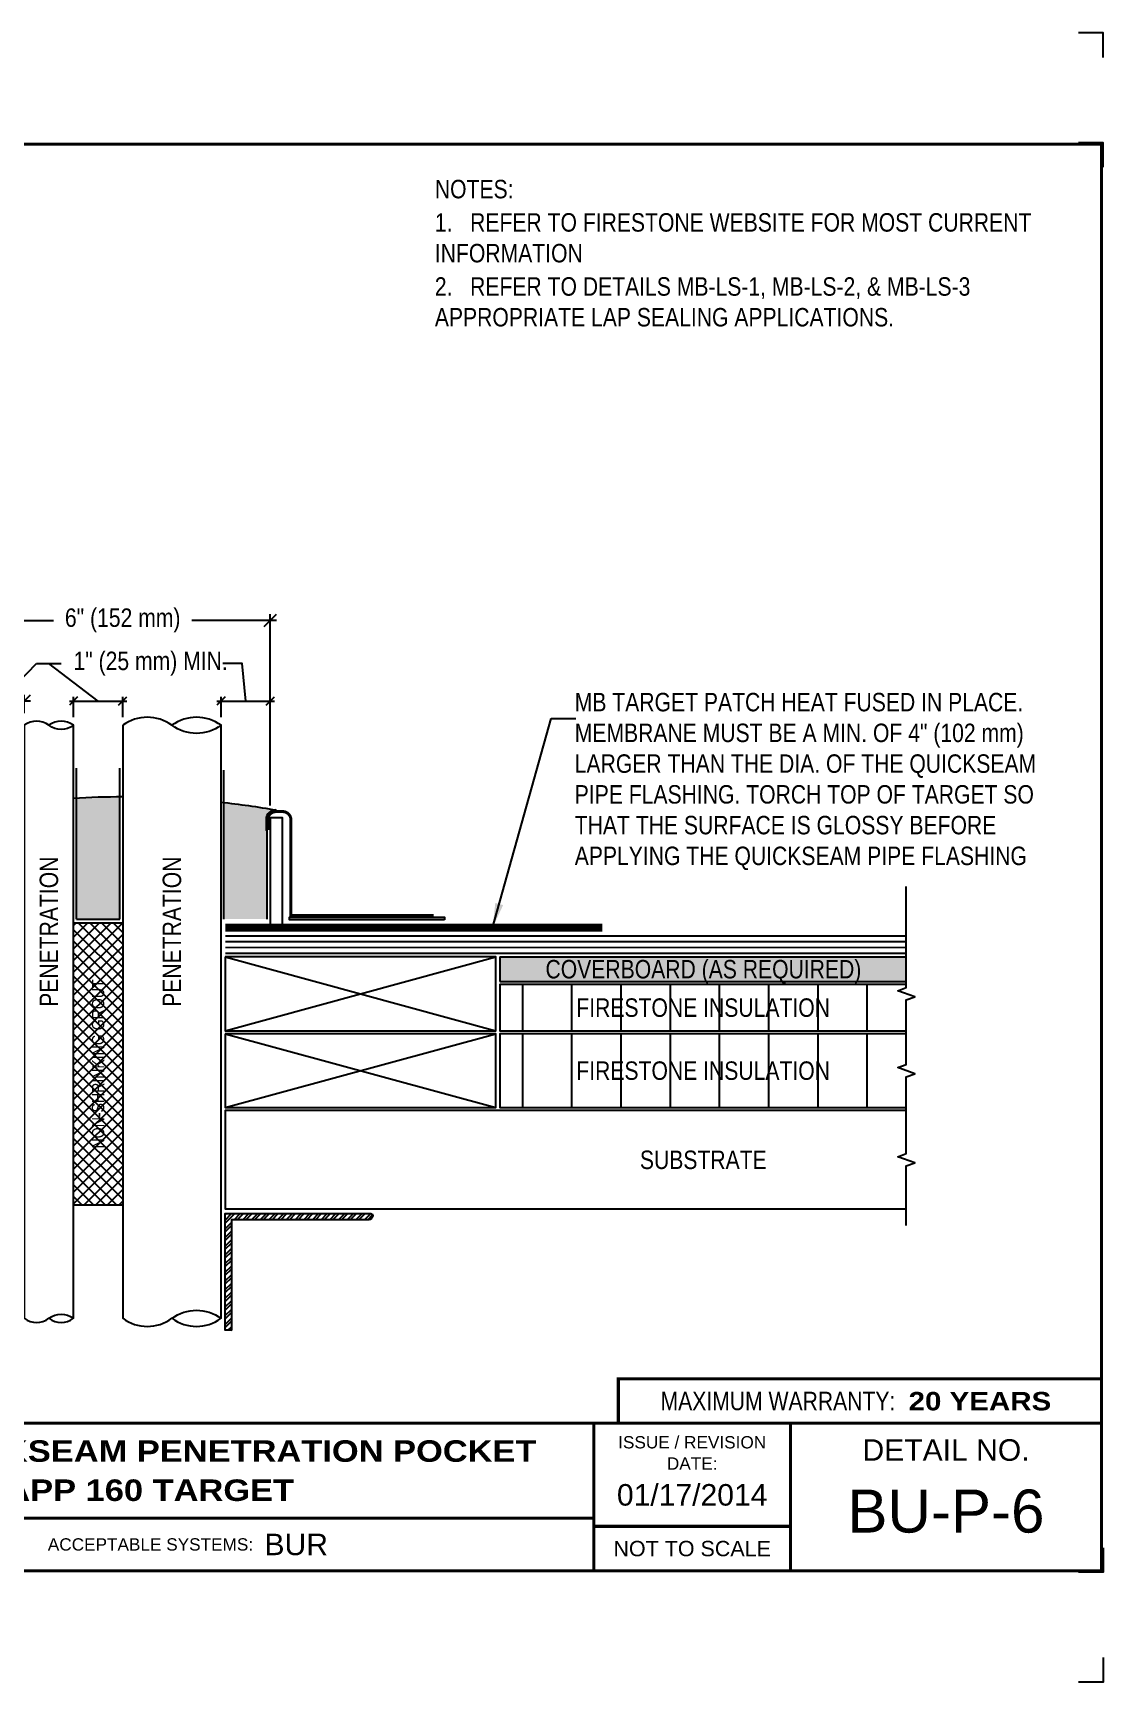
# Model space of a CAD drawing. Header units: inches. Extents: x -556 to -536, y -23.2 to -6.4.
# Drawn here: x -546.84 to -535.97, y -23.21 to -6.45 of the extents above; entities that cross this region are included whole.
import ezdxf
from ezdxf.enums import TextEntityAlignment as Align

# ---------------------------------------------------------------- set-up
doc = ezdxf.new("R2010")
doc.units = ezdxf.units.IN
doc.header["$MEASUREMENT"] = 0
doc.linetypes.add('HIDDEN', pattern=[0.375, 0.25, -0.125])
doc.layers.get('0').update_dxf_attribs({"linetype": 'CONTINUOUS'})
doc.layers.get('DEFPOINTS').update_dxf_attribs({"linetype": 'CONTINUOUS'})
for name, color, linetype in [('FSBP-ACCESSORY-OTHER', 7, 'CONTINUOUS'), ('FSBP-ADHESIVE', 1, 'HIDDEN'), ('FSBP-ANNO-LABEL', 7, 'CONTINUOUS'), ('FSBP-ANNO-NOTE', 7, 'CONTINUOUS'), ('FSBP-COVERBOARD_CANT', 46, 'CONTINUOUS'), ('FSBP-INSULATION', 7, 'CONTINUOUS'), ('FSBP-MEMBRANE', 7, 'CONTINUOUS'), ('FSBP-SEALANTS', 1, 'CONTINUOUS'), ('FSBP-SUBSTRATE-GENERIC', 9, 'CONTINUOUS'), ('FSBP-TTLB', 7, 'CONTINUOUS'), ('FSBP-TTLB-BORDER', 7, 'CONTINUOUS'), ('FSBP-TTLB-TEXT', 7, 'CONTINUOUS'), ('FSBP-WOOD', 7, 'CONTINUOUS')]:
    doc.layers.add(name, color=color, linetype=linetype)
doc.styles.add('ARIAL', font='arial.ttf')
doc.styles.add('ARIAL_BOLD', font='')
doc.styles.add('ARIAL_NAR', font='ARIALN.TTF')
doc.styles.get('ARIAL_BOLD').set_extended_font_data('Arial Black')
doc.linetypes.add('ZIGZAG', pattern='A,0.0001,-0.2,[131,ltypeshp.shx,S=0.2,R=0,X=-0.2,Y=0],-0.4,[131,ltypeshp.shx,S=0.2,R=180,X=0.2,Y=0],-0.2', length=0.8001)
doc.dimstyles.new('FSBP-DIM', dxfattribs={"dimtxt": 0.1875, "dimasz": 0.125, "dimexe": 0.0625, "dimexo": 0.125, "dimgap": 0.125, "dimtad": 0, "dimdec": 0, "dimzin": 1, "dimdsep": 46, "dimlunit": 4, "dimtxsty": 'ARIAL_NAR', "dimblk": 'OBLIQUE', "dimcen": 0.09375, "dimdle": 0.0625, "dimclrd": 256, "dimclre": 256, "dimclrt": 256, "dimadec": 0, "dimazin": 0, "dimtfac": 1, "dimtdec": 0, "dimtmove": 1, "dimatfit": 3, "dimfxl": 0, "dimtolj": 1, "dimtzin": 0, "dimlwd": -1, "dimlwe": -1, "dimarcsym": 0})
doc.dimstyles.new('FSBP-LEADER', dxfattribs={"dimtxt": 0.1875, "dimasz": 0.25, "dimexe": 0.0625, "dimexo": 0.125, "dimgap": 0.125, "dimtad": 0, "dimtih": 1, "dimtoh": 1, "dimdec": 4, "dimzin": 0, "dimdsep": 46, "dimlunit": 4, "dimtxsty": 'ARIAL_NAR', "dimcen": 0.09375, "dimclrd": 256, "dimclre": 256, "dimclrt": 256, "dimadec": 0, "dimazin": 0, "dimtfac": 1, "dimtdec": 4, "dimtofl": 0, "dimtmove": 0, "dimatfit": 3, "dimfxl": 0, "dimtolj": 1, "dimtzin": 0, "dimlwd": -1, "dimlwe": -1, "dimarcsym": 0})

# ---------------------------------------------------------------- blocks, each defined once
blk = doc.blocks.new('_OBLIQUE')
at = {"color": 0, "linetype": 'ByBlock'}
blk.add_line((-0.5, -0.5), (0.5, 0.5), dxfattribs=at)
blk = doc.blocks.new('*D7')
at = {"layer": 'DEFPOINTS', "color": 0, "transparency": 16777216}
for p in [(-544.4292526780512, -12.42048973699733), (-547.4292526780512, -14.42614579318902), (-544.4292526780512, -14.42614579318902)]:
    blk.add_point(p, dxfattribs=at)
at = {"layer": 'FSBP-ANNO-LABEL', "transparency": 16777216}
for p, q in [((-547.4292526780512, -14.30114579318902), (-547.4292526780512, -12.35798973699733)), ((-544.4292526780512, -14.30114579318902), (-544.4292526780512, -12.35798973699733)), ((-547.4917526780512, -12.42048973699733), (-546.6310773710935, -12.42048973699733)), ((-544.3667526780512, -12.42048973699733), (-545.2274279850088, -12.42048973699733))]:
    blk.add_line(p, q, dxfattribs=at)
at = {"layer": 'FSBP-ANNO-LABEL', "transparency": 16777216, "xscale": 0.125, "yscale": 0.125, "zscale": 0.125, "rotation": 180}
blk.add_blockref('_OBLIQUE', (-547.4292526780512, -12.42048973699733), dxfattribs=at)
at = {"layer": 'FSBP-ANNO-LABEL', "transparency": 16777216, "xscale": 0.125, "yscale": 0.125, "zscale": 0.125}
blk.add_blockref('_OBLIQUE', (-544.4292526780512, -12.42048973699733), dxfattribs=at)
at = {"layer": 'FSBP-ANNO-LABEL', "transparency": 16777216, "insert": (-545.9292526780512, -12.42048973699733), "char_height": 0.1875, "attachment_point": 5, "style": 'ARIAL_NAR'}
blk.add_mtext('\\A1;6" (152 mm)', dxfattribs=at)
blk = doc.blocks.new('*D8')
at = {"layer": 'DEFPOINTS', "color": 0, "transparency": 16777216}
for p in [(-547.4292526780511, -13.24050542671998), (-547.4292526780511, -13.48660539398722), (-546.9292526780512, -13.48660539398722)]:
    blk.add_point(p, dxfattribs=at)
at = {"layer": 'FSBP-ANNO-LABEL', "transparency": 16777216}
for p, q in [((-547.1792526780512, -13.24050542671998), (-546.8042526780511, -12.85994475576129)), ((-546.8042526780511, -12.85994475576129), (-546.5542526780511, -12.85994475576129)), ((-546.8667526780512, -13.24050542671998), (-547.4917526780511, -13.24050542671998)), ((-547.4292526780511, -13.36160539398722), (-547.4292526780511, -13.17800542671998)), ((-546.9292526780512, -13.36160539398722), (-546.9292526780512, -13.17800542671998))]:
    blk.add_line(p, q, dxfattribs=at)
at = {"layer": 'FSBP-ANNO-LABEL', "transparency": 16777216, "xscale": 0.125, "yscale": 0.125, "zscale": 0.125, "rotation": 180}
blk.add_blockref('_OBLIQUE', (-547.4292526780511, -13.24050542671998), dxfattribs=at)
at = {"layer": 'FSBP-ANNO-LABEL', "transparency": 16777216, "xscale": 0.125, "yscale": 0.125, "zscale": 0.125}
blk.add_blockref('_OBLIQUE', (-546.9292526780512, -13.24050542671998), dxfattribs=at)
at = {"layer": 'FSBP-ANNO-LABEL', "transparency": 16777216, "insert": (-546.4292526780511, -12.85994475576129), "char_height": 0.1875, "attachment_point": 4, "style": 'ARIAL_NAR'}
blk.add_mtext('\\A1;1" (25 mm) MIN.', dxfattribs=at)
blk = doc.blocks.new('TTLB-ASPHALT_2')
at = {"layer": 'DEFPOINTS', "linetype": 'Continuous', "ltscale": 1.75}
for points in [[(20.01562500000003, 13.88083333333331), (20.01562500000003, 14.13083333333331), (19.76562500000003, 14.13083333333331)], [(20.01562500000003, -2.380833333333342), (20.01562500000003, -2.630833333333342), (19.76562500000003, -2.630833333333342)]]:
    blk.add_lwpolyline(points, dxfattribs=at)
at = {"layer": 'DEFPOINTS', "color": 1}
for points in [[(20.015625, 12.76562499999999), (20.015625, 13.01562499999999), (19.765625, 13.01562499999999)], [(20.015625, -1.265625000000014), (20.015625, -1.515625000000014), (19.765625, -1.515625000000014)]]:
    blk.add_lwpolyline(points, dxfattribs=at)
at = {"layer": 'FSBP-TTLB', "const_width": 0.03125}
blk.add_lwpolyline([(15.09028770518938, -1.4210854715202e-14), (20, -1.4210854715202e-14), (20, 0.4512598240669803), (15.09028770518938, 0.4512598240669803)], close=True, dxfattribs=at)
for points in [[(0, -1.4210854715202e-14), (0, -1.500000000000014), (20, -1.500000000000014), (20, -1.4210854715202e-14), (0, -1.4210854715202e-14)], [(14.84028770518938, -1.4210854715202e-14), (14.84028770518938, -0.9643749050531341)], [(16.84110496735593, -1.4210854715202e-14), (16.84110496735593, -1.500000000000014)], [(4.825208527206769, -0.9643749050531341), (14.84028770518938, -0.9643749050531341)], [(14.84028770518938, -0.9643749050531341), (14.84028770518938, -1.500000000000014)], [(14.84028770518938, -1.04874017593302), (16.84110496735593, -1.04874017593302)]]:
    blk.add_lwpolyline(points, dxfattribs=at)
at = {"layer": 'FSBP-TTLB-BORDER', "const_width": 0.03125}
blk.add_lwpolyline([(20, -1.4210854715202e-14), (20, 12.99999999999999), (0, 12.99999999999999), (0, -1.4210854715202e-14)], dxfattribs=at)
at = {"layer": 'FSBP-TTLB-TEXT', "style": 'ARIAL_NAR'}
blk.add_text('MAXIMUM WARRANTY:', height=0.1875, dxfattribs=at).set_placement((17.90516569312837, 0.2256299120335115), align=Align.MIDDLE_RIGHT)
at = {"layer": 'FSBP-TTLB-TEXT'}
for s, height, style, p in [('20 YEARS', 0.1875, 'ARIAL_BOLD', (18.03987100774941, 0.2240244307510437)), ('ACCEPTABLE SYSTEMS:', 0.125, 'ARIAL', (9.292812815915624, -1.232187452526574))]:
    blk.add_text(s, height=height, dxfattribs=dict(at, style=style)).set_placement(p, align=Align.MIDDLE_LEFT)
at = {"layer": 'FSBP-TTLB-TEXT', "style": 'ARIAL'}
for s, height, p in [('ISSUE / REVISION', 0.125, (15.84069633627263, -0.1938496373466165)), ('DETAIL NO.', 0.21875, (18.42055248367797, -0.2724398367368934)), ('DATE:', 0.125, (15.84069633627263, -0.4099731053488682)), ('NOT TO SCALE', 0.15625, (15.84069633627263, -1.274370087966517))]:
    blk.add_text(s, height=height, dxfattribs=at).set_placement(p, align=Align.MIDDLE_CENTER)
at = {"layer": 'FSBP-TTLB-TEXT'}
for tag, height, style, p in [('DETAIL_DESCP_LINE_1', 0.21875, 'ARIAL_BOLD', (9.832748116198076, -0.2831249841755294)), ('DETAIL_DESCP_LINE_2', 0.21875, 'ARIAL_BOLD', (9.832748116198076, -0.6812499208776046)), ('ISSUE_REV_DATE', 0.21875, 'ARIAL', (15.84069633627263, -0.7282559425942594)), ('DETAIL_NUMBER', 0.4375, 'ARIAL', (18.41941590748775, -0.8931630692489563))]:
    blk.add_attdef(tag, text='', height=height, dxfattribs=dict(at, style=style)).set_placement(p, align=Align.MIDDLE_CENTER)
at = {"layer": 'FSBP-TTLB-TEXT', "style": 'ARIAL'}
blk.add_attdef('ACCPT_SYSTEMS', text='', height=0.21875, dxfattribs=at).set_placement((11.49438170418193, -1.232187452526574), align=Align.MIDDLE_LEFT)

msp = doc.modelspace()

# ---------------------------------------------------------------- hatches: boundary and pattern name
at = {"layer": 'FSBP-ACCESSORY-OTHER'}
h = msp.add_hatch(dxfattribs=at)
h.set_pattern_fill('ANSI37', color=256, scale=0.6666666666666666, style=0)
h.set_pattern_definition([(45, (-229.9605895711738, 82.09617977580228), (-0.05892556509887895, 0.05892556509887896), []), (135, (-229.9605895711738, 82.09617977580228), (-0.05892556509887896, -0.05892556509887895), [])])
h.paths.add_polyline_path([(-545.9292526780512, -15.49424123850847), (-546.4292526780512, -15.49424123850847), (-546.4292526780512, -18.36297818609901), (-545.9292526780512, -18.36297818609901)])
h.paths.add_polyline_path([(-546.082241252403, -17.82000210657387), (-546.082241252403, -16.03721731803361), (-546.2762641036991, -16.03721731803361), (-546.2762641036991, -17.82000210657387)], flags=24)
h = msp.add_hatch(dxfattribs=at)
h.set_pattern_fill('STEEL', color=256, scale=0.5, style=0)
h.set_pattern_definition([(45, (-650.7293683270544, -20.79685995904649), (-0.04419417382415922, 0.04419417382415922), []), (45, (-650.7293683270544, -20.76560995904649), (-0.04419417382415922, 0.04419417382415922), [])])
h.paths.add_polyline_path([(-543.4292526780508, -18.51235318609898, 0.4142135623732637), (-543.3875860113841, -18.47068651943229, 0.4142135623731575), (-543.4084193447175, -18.44985318609898), (-544.8875860113841, -18.44985318609898), (-544.8875860113841, -19.6362487039743), (-544.8250860113841, -19.6362487039743), (-544.8250860113841, -18.51235318609898)])
at = {"layer": 'FSBP-COVERBOARD_CANT'}
h = msp.add_hatch(dxfattribs=at)
h.set_pattern_fill('ANSI36', color=256, scale=0.5, style=0)
h.set_pattern_definition([(45, (-672.8636679342544, 118.1885646414931), (0.03314563036811942, 0.1215339780164378), [0.15625, -0.03125, 0, -0.03125])])
h.paths.add_polyline_path([(-537.9660457481748, -15.84047818609898), (-542.0952394203775, -15.84047818609898), (-542.0952394203775, -16.09047818609898), (-537.9660457481748, -16.09047818609898)])
h.paths.add_polyline_path([(-549.7632659357248, -15.84047818609898), (-553.8924596079274, -15.84047818609898), (-553.8924596079274, -16.09047818609898), (-549.7632659357248, -16.09047818609898)])
h.paths.add_polyline_path([(-541.574863679092, -16.17584014039639), (-538.4807939314794, -16.17584014039639), (-538.4807939314794, -15.80691534503487), (-541.574863679092, -15.80691534503487)], flags=9)
h.paths.add_polyline_path([(-553.3748976456324, -16.17584014039639), (-550.2808278980199, -16.17584014039639), (-550.2808278980199, -15.80691534503487), (-553.3748976456324, -15.80691534503487)], flags=9)
at = {"layer": 'FSBP-INSULATION'}
h = msp.add_hatch(dxfattribs=at)
h.set_pattern_fill('LINE', color=256, scale=4, angle=90, style=0)
h.set_pattern_definition([(90, (-672.8636679342544, 118.1885646414931), (-0.5, 3.061515884555943e-17), [])])
h.paths.add_polyline_path([(-537.9660457481748, -16.37756151943236), (-537.9660457481748, -16.27797818609898), (-537.8801870788168, -16.24672818609898), (-538.0519044175327, -16.18422818609898), (-537.9660457481749, -16.15297818609898), (-537.9660457481749, -16.12172818609898), (-542.0952394203775, -16.12172818609898), (-542.0952394203775, -16.59047818609898), (-537.9660457481748, -16.59047818609898)])
h.paths.add_polyline_path([(-537.9660457481748, -17.05922818609903), (-537.8801870788168, -17.02797818609898), (-538.0519044175327, -16.96547818609898), (-537.9660457481748, -16.93422818609898), (-537.9660457481748, -16.62172818609903), (-542.0952394203775, -16.62172818609898), (-542.0952394203775, -17.37172818609898), (-537.9660457481748, -17.37172818609898)])
h.paths.add_polyline_path([(-549.7632659357248, -16.62172818609898), (-553.8924596079274, -16.62172818609903), (-553.8924596079274, -16.93422818609898), (-553.8066009385695, -16.96547818609898), (-553.9783182772854, -17.02797818609898), (-553.8924596079274, -17.05922818609898), (-553.8924596079274, -17.37172818609898), (-549.7632659357248, -17.37172818609898)])
h.paths.add_polyline_path([(-549.7632659357248, -16.12172818609898), (-553.8924596079274, -16.12172818609898), (-553.8924596079274, -16.15297818609898), (-553.8066009385695, -16.18422818609898), (-553.9783182772854, -16.24672818609898), (-553.8924596079274, -16.27797818609898), (-553.8924596079274, -16.59047818609898), (-549.7632659357248, -16.59047818609898)])
h.paths.add_polyline_path([(-541.3681148728164, -16.50155637504852), (-538.6934260938259, -16.50155637504852), (-538.6934260938259, -16.21052209810446), (-541.3681148728164, -16.21052209810446)], flags=24)
h.paths.add_polyline_path([(-541.3681148728164, -17.14218137504852), (-538.6934260938259, -17.14218137504852), (-538.6934260938259, -16.85114709810446), (-541.3681148728164, -16.85114709810446)], flags=24)
h.paths.add_polyline_path([(-553.1652071613214, -17.14218137504852), (-550.490518382331, -17.14218137504852), (-550.490518382331, -16.85114709810446), (-553.1652071613214, -16.85114709810446)], flags=24)
h.paths.add_polyline_path([(-553.1652071613214, -16.50155637504852), (-550.490518382331, -16.50155637504852), (-550.490518382331, -16.21052209810446), (-553.1652071613214, -16.21052209810446)], flags=24)
at = {"layer": 'FSBP-SEALANTS'}
h = msp.add_hatch(dxfattribs=at)
h.set_pattern_fill('AR-SAND', color=256, scale=0.01666666666666667, style=0)
h.set_pattern_definition([(37.50000000000001, (-617.9614479551103, 122.3524142574649), (-0.001049889301826803, 0.03211372948355264), [0, -0.02533333333333334, 0, -0.02833333333333334, 0, -0.02708333333333333]), (7.499999999999999, (-617.9614479551103, 122.3524142574649), (0.02949627842112879, 0.04703576775382901), [0, -0.01366666666666667, 0, -0.02283333333333333, 0, -0.00875]), (327.5, (-617.9819479551103, 122.3524142574649), (0.05190236436252492, 9.43175589494046e-05), [0, -0.008333333333333333, 0, -0.03, 0, -0.03916666666666667]), (317.5, (-617.9819479551103, 122.3524142574649), (0.05010211007620489, 0.01462792608223749), [0, -0.004166666666666667, 0, -0.01966666666666667, 0, -0.0225])])
h.paths.add_polyline_path([(-546.9605026780512, -14.27089594341905, 0.01476056351191023), (-547.4869604145964, -14.34733056541407, -0.4340959623031969), (-547.3861652836274, -14.44731048979705), (-547.3861652836276, -14.55210330771561), (-547.4028802730378, -14.55210330771561), (-547.4028802730378, -15.45600805285588), (-546.9605026780511, -15.45600805285588)])
h.paths.add_polyline_path([(-546.39990514905, -15.45600805285582), (-545.9575275540633, -15.45600805285582), (-545.9575275540633, -14.21176386043211, 0.01227834983910379), (-546.3999051490501, -14.22400858078188)])
h.paths.add_polyline_path([(-544.9028802730378, -15.45600805285588), (-544.4605026780511, -15.45600805285582), (-544.4605026780512, -14.55210330771561), (-544.4727120548737, -14.55210330771561), (-544.4727120548738, -14.44731048979841, -0.4340959623075848), (-544.3719169239038, -14.34733056541418, 0.01488640183249156), (-544.9028802730379, -14.27037820167951)])

# ---------------------------------------------------------------- linework, layer by layer
at = {"layer": 'FSBP-ACCESSORY-OTHER'}
for p, q in [((-546.4292526780512, -15.49424123850847), (-545.9292526780512, -15.49424123850847)), ((-545.9292526780512, -18.36297818609896), (-546.4292526780512, -18.36297818609896))]:
    msp.add_line(p, q, dxfattribs=at)
for points in [[(-545.9292526780512, -13.48660539398728), (-545.9292526780512, -19.51420754114324, 0.3281646513244319), (-545.4292526780512, -19.51420754114312, -0.3281646513244413), (-544.9292526780512, -19.51420754114312), (-544.9292526780512, -13.48660539398728, -0.328164651324441), (-545.4292526780511, -13.48660539398728, 0.3281646513244319)], [(-546.6792526780512, -19.51420754114324, -0.3333333333332701), (-546.4292526780512, -19.51420754114324), (-546.4292526780512, -13.48660539398722, -0.3333333333332701), (-546.6792526780512, -13.48660539398722, 0.3333333333333713), (-546.9292526780512, -13.48660539398722), (-546.9292526780512, -19.51420754114324, 0.3333333333333713)], [(-543.4292526780508, -18.51235318609898), (-544.8250860113841, -18.51235318609898), (-544.8250860113841, -19.6362487039743), (-544.8875860113841, -19.6362487039743), (-544.8875860113841, -18.44985318609898), (-543.4084193447175, -18.44985318609898, -0.414213562373095), (-543.3875860113841, -18.47068651943229, -0.414213562373095)]]:
    msp.add_lwpolyline(points, format="xyb", close=True, dxfattribs=at)
msp.add_lwpolyline([(-544.3042526780512, -15.50360318609907), (-544.3042526780512, -14.42614579318902), (-544.4292526780512, -14.42614579318902), (-544.4292526780512, -15.50360318609907)], dxfattribs=at)
for centre, radius, start, end in [((-545.1792526780512, -13.82649116398866), 0.4219269328325264, 53.66398493457839, 126.3360150654135), ((-546.5542526780511, -13.6532720606539), 0.2083333333333144, 53.13010235415435, 126.8698976458461), ((-546.5542526780511, -19.34754087447655), 0.2083333333333144, 233.1301023541538, 306.8698976458456), ((-545.1792526780512, -19.17432177114179), 0.4219269328325264, 233.6639849345865, 306.3360150654216)]:
    msp.add_arc(centre, radius, start, end, dxfattribs=at)
at = {"layer": 'FSBP-ADHESIVE', "linetype": 'ZIGZAG', "ltscale": 0.17}
for p, q in [((-546.39990514905, -15.45600805285582), (-546.3999051490501, -13.92217054837354)), ((-545.9575275540633, -15.45600805285582), (-545.9575275540633, -13.92217054837354)), ((-544.9028802730378, -15.45600805285588), (-544.9028802730379, -13.94397346600746)), ((-544.4605026780511, -15.45600805285582), (-544.4605026780512, -14.55114579318902)), ((-546.39990514905, -15.45600805285582), (-545.9575275540633, -15.45600805285582))]:
    msp.add_line(p, q, dxfattribs=at)
at = {"layer": 'FSBP-ANNO-LABEL'}
for p, q in [((-546.1792526780511, -13.24050542671998), (-546.6792526780511, -12.85994475576129)), ((-546.4709193447177, -13.24050542671998), (-545.8875860113844, -13.24050542671998)), ((-546.4292526780511, -13.4032720606539), (-546.4292526780511, -13.19883876005329)), ((-545.9292526780511, -13.4032720606539), (-545.9292526780511, -13.19883876005329)), ((-544.9709193447178, -13.24050542672003), (-544.3875860113844, -13.24050542672003)), ((-544.9292526780512, -13.4032720606539), (-544.9292526780512, -13.19883876005335)), ((-544.4292526780512, -13.38146914301998), (-544.4292526780512, -13.17703584241943))]:
    msp.add_line(p, q, dxfattribs=at)
msp.add_lwpolyline([(-544.6792526780512, -13.24050542672003), (-544.7151674509587, -12.85994475576129), (-544.9122779246209, -12.85994475576129)], dxfattribs=at)
at = {"layer": 'FSBP-COVERBOARD_CANT'}
for p, q in [((-542.0952394203775, -15.84047818609898), (-542.0952394203775, -16.09047818609898)), ((-542.0952394203775, -15.84047818609898), (-537.9660457481748, -15.84047818609898)), ((-542.0952394203775, -16.09047818609898), (-537.9660457481748, -16.09047818609898))]:
    msp.add_line(p, q, dxfattribs=at)
at = {"layer": 'FSBP-INSULATION', "linetype": 'Continuous'}
for points in [[(-537.9660457481748, -16.59047818609898), (-537.9660457481748, -16.27797818609898), (-537.8801870788168, -16.24672818609898), (-538.0519044175327, -16.18422818609898), (-537.9660457481748, -16.15297818609898), (-537.9660457481748, -15.12577767717508)], [(-537.9660457481748, -16.12172818609898), (-542.0952394203775, -16.12172818609898), (-542.0952394203775, -16.59047818609898), (-537.9660457481748, -16.59047818609898)], [(-537.9660457481748, -17.37172818609898), (-537.9660457481748, -17.05922818609898), (-537.8801870788168, -17.02797818609898), (-538.0519044175327, -16.96547818609898), (-537.9660457481748, -16.93422818609898), (-537.9660457481748, -16.37756151943236)], [(-537.9660457481748, -16.62172818609898), (-542.0952394203775, -16.62172818609898), (-542.0952394203775, -17.37172818609898), (-537.9660457481748, -17.37172818609898)]]:
    msp.add_lwpolyline(points, dxfattribs=at)
at = {"layer": 'FSBP-MEMBRANE'}
msp.add_lwpolyline([(-542.7700000111383, -15.4205245565847, 0.02999999999999999, 0.02999999999999999, 0), (-544.2199240485368, -15.4205245565847, 0.02999999999999999, 0.02999999999999999, 0), (-544.2199240485368, -14.44697912652234, 0.02999999999999999, 0.03124999999999999, 0.4142135623730909), (-544.3032573818701, -14.36364579318902, 0.03124999999999999, 0.03124999999999999, 0), (-544.3623968608407, -14.36364579318902, 0.03124999999999999, 0.03124999999999999, 0), (-544.3722917497313, -14.36364579318902, 0.03124999999999999, 0.03124999999999999, 0.4142135623730951), (-544.4556250830647, -14.44697912652234, 0.03124999999999999, 0.03124999999999999, 0), (-544.4556250830647, -14.55114579318902, 0, 0, 0)], format="xyseb", dxfattribs=at)
for points, const_width in [([(-544.8875860113844, -15.54360318609903), (-541.0542526780512, -15.54360318609903)], 0.08), ([(-537.9660457481748, -15.62748990484914), (-544.8875860113844, -15.62748990484914)], 0.01953125), ([(-537.9660457481748, -15.6870764933908), (-544.8875860113844, -15.6870764933908)], 0.01953125), ([(-537.9660457481748, -15.74544237880747), (-544.8875860113844, -15.74544237880747)], 0.01953125), ([(-537.9660457481748, -15.80502896734913), (-544.8875860113844, -15.80502896734913)], 0.01953125)]:
    msp.add_lwpolyline(points, dxfattribs=dict(at, const_width=const_width))
msp.add_lwpolyline([(-542.6574240485368, -15.46552455658471), (-544.2349240485368, -15.46552455658471), (-544.2349240485368, -15.43552455658474), (-542.6574240485368, -15.43552455658474)], close=True, dxfattribs=at)
at = {"layer": 'FSBP-SEALANTS'}
for points in [[(-546.4292526780512, -14.22559072004705, -0.01387828496443279), (-545.9292526780512, -14.21172008846023)], [(-544.9292526780512, -14.26739379889872, -0.01562282800860272), (-544.3719169239037, -14.34733056541418, 0.4165940219169534), (-544.4727120548738, -14.44155093797801), (-544.4727120548737, -14.55210330771561), (-544.4605026780512, -14.55210330771561)]]:
    msp.add_lwpolyline(points, format="xyb", dxfattribs=at)
at = {"layer": 'FSBP-SUBSTRATE-GENERIC'}
for points in [[(-537.9660457481748, -17.40297818609898), (-544.8875860113841, -17.40297818609898), (-544.8875860113841, -18.40297818609898), (-537.9660457481748, -18.40297818609892)], [(-537.9660457481748, -18.56964485276561), (-537.9660457481748, -17.96547818609898), (-537.8801870788168, -17.93422818609898), (-538.0519044175327, -17.87172818609898), (-537.9660457481748, -17.84047818609898), (-537.9660457481748, -17.37172818609898)]]:
    msp.add_lwpolyline(points, dxfattribs=at)
at = {"layer": 'FSBP-WOOD'}
for p, q in [((-544.8875860113844, -15.84047818609898), (-542.1369060870443, -16.59047818609898)), ((-544.8875860113842, -16.59047818609903), (-542.1369060870443, -15.84047818609898)), ((-544.8875860113844, -16.62172818609898), (-542.1369060870443, -17.37172818609898)), ((-544.8875860113842, -17.37172818609903), (-542.1369060870443, -16.62172818609898))]:
    msp.add_line(p, q, dxfattribs=at)
for points in [[(-544.8875860113844, -15.84047818609898), (-544.8875860113842, -16.59047818609898), (-542.1369060870443, -16.59047818609898), (-542.1369060870443, -15.84047818609898), (-544.8875860113844, -15.84047818609898)], [(-544.8875860113844, -16.62172818609898), (-544.8875860113842, -17.37172818609898), (-542.1369060870443, -17.37172818609898), (-542.1369060870443, -16.62172818609898), (-544.8875860113844, -16.62172818609898)]]:
    msp.add_lwpolyline(points, dxfattribs=at)

# ---------------------------------------------------------------- block references
msp.add_blockref('TTLB-ASPHALT_2', (-555.9827812163483, -20.5802782483552)).add_auto_attribs({'DETAIL_DESCP_LINE_1': 'FIRESTONE 6" QUICKSEAM PENETRATION POCKET', 'DETAIL_DESCP_LINE_2': 'WITH APP 160 TARGET', 'ACCPT_SYSTEMS': 'BUR', 'ISSUE_REV_DATE': '01/17/2014', 'DETAIL_NUMBER': 'BU-P-6'})
at = {"layer": 'FSBP-ANNO-LABEL', "xscale": 0.08333333333333333, "yscale": 0.08333333333333333, "zscale": 0.08333333333333333, "rotation": 180}
for p in [(-546.4292526780511, -13.24050542671998), (-544.9292526780512, -13.24050542672003)]:
    msp.add_blockref('_OBLIQUE', p, dxfattribs=at)
at = {"layer": 'FSBP-ANNO-LABEL', "xscale": 0.08333333333333333, "yscale": 0.08333333333333333, "zscale": 0.08333333333333333}
for p in [(-545.9292526780511, -13.24050542671998), (-544.4292526780512, -13.24050542672003)]:
    msp.add_blockref('_OBLIQUE', p, dxfattribs=at)

# ---------------------------------------------------------------- texts
at = {"layer": 'FSBP-ANNO-LABEL', "style": 'ARIAL_NAR'}
for s, height, p in [('PENETRATION', 0.1875, (-546.6792526780512, -15.58442522366656)), ('PENETRATION', 0.1875, (-545.4292526780512, -15.58442522366656)), ('NON-SHRINKING GROUT', 0.125, (-546.1792526780512, -16.92860971230371))]:
    msp.add_text(s, height=height, rotation=90, dxfattribs=at).set_placement(p, align=Align.MIDDLE)
for s, p in [('FIRESTONE INSULATION', (-540.0307704833211, -16.35610318609898)), ('FIRESTONE INSULATION', (-540.0307704833211, -16.99672818609898)), ('SUBSTRATE', (-540.0288519976459, -17.90297818609898))]:
    msp.add_text(s, height=0.1875, dxfattribs=at).set_placement(p, align=Align.MIDDLE_CENTER)
at = {"layer": 'FSBP-ANNO-LABEL', "insert": (-541.3354636562356, -13.15698471354605), "char_height": 0.1875, "attachment_point": 1, "style": 'ARIAL_NAR'}
msp.add_mtext_dynamic_manual_height_columns('MB TARGET PATCH HEAT FUSED IN PLACE.\\PMEMBRANE MUST BE A MIN. OF 4" (102 mm)\\PLARGER THAN THE DIA. OF THE QUICKSEAM\\PPIPE FLASHING. TORCH TOP OF TARGET SO\\PTHAT THE SURFACE IS GLOSSY BEFORE\\PAPPLYING THE QUICKSEAM PIPE FLASHING', width=4.801896145057981, gutter_width=5, heights=[0], dxfattribs=at)
at = {"layer": 'FSBP-ANNO-NOTE', "insert": (-542.7570362369806, -7.942419090661133), "char_height": 0.1875, "attachment_point": 1, "style": 'ARIAL_NAR'}
msp.add_mtext_dynamic_manual_height_columns('NOTES:\\P{\\H0.083333x;\\P\\pi-0.375,l0.375;}1.   REFER TO FIRESTONE WEBSITE FOR MOST CURRENT INFORMATION\\P\\pi0,l0;{\\H0.083333x;\\P\\pi-0.375,l0.375;}2.   REFER TO DETAILS MB-LS-1, MB-LS-2, & MB-LS-3 APPROPRIATE LAP SEALING APPLICATIONS.', width=6.105094667547746, gutter_width=5, heights=[0], dxfattribs=at)
at = {"layer": 'FSBP-COVERBOARD_CANT', "style": 'ARIAL_NAR'}
msp.add_text('COVERBOARD (AS REQUIRED)', height=0.1875, dxfattribs=at).set_placement((-540.0278288052857, -15.96547818609898), align=Align.MIDDLE_CENTER)

# ---------------------------------------------------------------- dimensions: what is measured, and where the dimension line sits
at = {"layer": 'FSBP-ANNO-LABEL'}
dim = msp.add_linear_dim(base=(-544.4292526780512, -12.42048973699733), p1=(-547.4292526780512, -14.42614579318902), p2=(-544.4292526780512, -14.42614579318902), text='6" (152 mm)', dimstyle='FSBP-DIM', dxfattribs=at)
dim.commit()
dim.dimension.update_dxf_attribs({"geometry": '*D7', "text_midpoint": (-545.9292526780512, -12.42048973699733)})
dim = msp.add_linear_dim(base=(-547.4292526780511, -13.24050542671998), p1=(-546.9292526780512, -13.48660539398722), p2=(-547.4292526780511, -13.48660539398722), angle=180, text='1" (25 mm) MIN.', dimstyle='FSBP-DIM', dxfattribs=at)
dim.commit()
dim.dimension.update_dxf_attribs({"geometry": '*D8', "text_midpoint": (-546.4292526780511, -12.85994475576129), "dimtype": 160})

# ---------------------------------------------------------------- leaders
msp.add_leader([(-542.1701644643961, -15.54360318609903), (-541.5750325957425, -13.41656348407284), (-541.3250325957426, -13.41656348407284)], dimstyle='FSBP-LEADER', dxfattribs=at)

doc.saveas('drawing.dxf')
